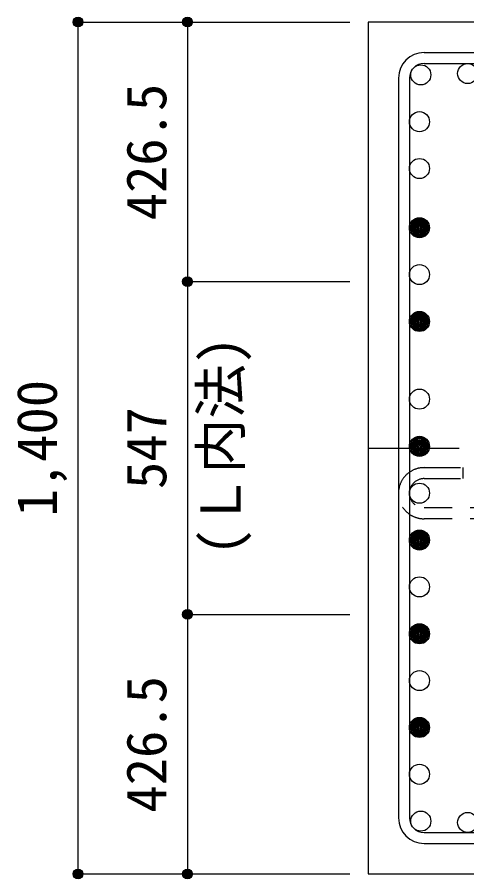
# Model space of a CAD drawing. Units: millimetres at full size, sheet at 1:30. Extents: x -5973 to 5954, y -4195 to 4201.
# Drawn here: x -725 to 15, y -2450 to -1034 of the extents above; entities that cross this region are included whole.
import ezdxf
from ezdxf.enums import TextEntityAlignment as Align

# ---------------------------------------------------------------- set-up
doc = ezdxf.new("R2010")
doc.units = ezdxf.units.MM
doc.header["$LTSCALE"] = 30
doc.header["$PDMODE"] = 32
doc.header["$PDSIZE"] = 15
doc.linetypes.add('CHAIN1', pattern=[8, 5, -1, 1, -1])
doc.linetypes.add('DASHED2', pattern=[3, 2, -1])
for name, color, linetype in [('0-1_躯体線', 2, 'Continuous'), ('0-3_立上り筋', 4, 'Continuous'), ('0-4_フープ筋', 7, 'Continuous'), ('0-7_文字', 4, 'Continuous'), ('0-C', 7, 'DASHED2'), ('0-D_寸法', 4, 'Continuous')]:
    doc.layers.add(name, color=color, linetype=linetype)
doc.styles.add('ＭＳ ゴシック', font='')
doc.styles.get('ＭＳ ゴシック').set_extended_font_data('MS Gothic')

msp = doc.modelspace()

# ---------------------------------------------------------------- linework, layer by layer
at = {"layer": '0-1_躯体線'}
for p, q in [((-147.56, -1042.16), (-147.56, -2442.16)), ((1652.44, -1042.16), (-147.56, -1042.16)), ((-147.56, -2442.16), (113.94, -2442.16))]:
    msp.add_line(p, q, dxfattribs=at)
at = {"layer": '0-3_立上り筋', "color": 3}
for centre in [(-60.87, -1128.86), (16.13, -1126.66), (-63.06, -1205.86), (-63.06, -1282.86), (-63.06, -1380.16), (-63.06, -1457.16), (-63.06, -1534.16), (-63.06, -1661.81), (-63.06, -1739.47), (-63.06, -1816.47), (-63.06, -1893.47), (-63.06, -1970.47), (-63.06, -2047.47), (-63.06, -2124.47), (-63.06, -2201.47), (-63.06, -2278.47), (-60.87, -2355.47), (16.13, -2357.66)]:
    msp.add_circle(centre, 16.5, dxfattribs=at)
at = {"layer": '0-3_立上り筋'}
for centre, radius in [((-63.06, -1380.16), 14.85), ((-63.06, -1380.16), 13.2), ((-63.06, -1380.16), 11.55), ((-63.06, -1380.16), 9.9), ((-63.06, -1380.16), 8.25), ((-63.06, -1380.16), 6.6), ((-63.06, -1380.16), 4.95), ((-63.06, -1380.16), 3.3), ((-63.06, -1380.16), 1.65), ((-63.06, -1534.16), 14.85), ((-63.06, -1534.16), 13.2), ((-63.06, -1534.16), 11.55), ((-63.06, -1534.16), 9.9), ((-63.06, -1534.16), 8.25), ((-63.06, -1534.16), 6.6), ((-63.06, -1534.16), 4.95), ((-63.06, -1534.16), 3.3), ((-63.06, -1534.16), 1.65), ((-63.06, -1739.47), 14.85), ((-63.06, -1739.47), 13.2), ((-63.06, -1739.47), 11.55), ((-63.06, -1739.47), 9.9), ((-63.06, -1739.47), 8.25), ((-63.06, -1739.47), 6.6), ((-63.06, -1739.47), 4.95), ((-63.06, -1739.47), 3.3), ((-63.06, -1739.47), 1.65), ((-63.06, -1893.47), 14.85), ((-63.06, -1893.47), 13.2), ((-63.06, -1893.47), 11.55), ((-63.06, -1893.47), 9.9), ((-63.06, -1893.47), 8.25), ((-63.06, -1893.47), 6.6), ((-63.06, -1893.47), 4.95), ((-63.06, -1893.47), 3.3), ((-63.06, -1893.47), 1.65), ((-63.06, -2047.47), 14.85), ((-63.06, -2047.47), 13.2), ((-63.06, -2047.47), 11.55), ((-63.06, -2047.47), 9.9), ((-63.06, -2047.47), 8.25), ((-63.06, -2047.47), 6.6), ((-63.06, -2047.47), 4.95), ((-63.06, -2047.47), 3.3), ((-63.06, -2047.47), 1.65), ((-63.06, -2201.47), 14.85), ((-63.06, -2201.47), 13.2), ((-63.06, -2201.47), 11.55), ((-63.06, -2201.47), 9.9), ((-63.06, -2201.47), 8.25), ((-63.06, -2201.47), 6.6), ((-63.06, -2201.47), 4.95), ((-63.06, -2201.47), 3.3), ((-63.06, -2201.47), 1.65)]:
    msp.add_circle(centre, radius, dxfattribs=at)
at = {"layer": '0-4_フープ筋'}
for p, q in [((-55.56, -1092.16), (1160.44, -1092.16)), ((-55.56, -1110.16), (1160.44, -1110.16)), ((-97.56, -1134.16), (-97.56, -2350.16)), ((-79.56, -1134.16), (-79.56, -2350.16)), ((-55.56, -2374.16), (1160.44, -2374.16)), ((-55.56, -2392.16), (1160.44, -2392.16))]:
    msp.add_line(p, q, dxfattribs=at)
for centre, radius, start, end in [((-55.56, -1134.16), 42, 90, 180), ((-55.56, -1134.16), 24, 90, 180), ((-55.56, -2350.16), 42, 180, 270), ((-55.56, -2350.16), 24, 180, 270)]:
    msp.add_arc(centre, radius, start, end, dxfattribs=at)
at = {"layer": '0-C'}
for p, q in [((-55.56, -1774.47), (8.44, -1774.47)), ((8.44, -1774.47), (8.44, -1792.47)), ((-55.56, -1792.47), (8.44, -1792.47)), ((1160.44, -1840.47), (-55.56, -1840.47)), ((1160.44, -1858.47), (-55.56, -1858.47))]:
    msp.add_line(p, q, dxfattribs=at)
for radius in [42, 24]:
    msp.add_arc((-55.56, -1816.47), radius, 90, 270, dxfattribs=at)
at = {"layer": '0-D_寸法'}
for p, q in [((-624.6, -1042.16), (-444.6, -1042.16)), ((-624.6, -1042.16), (-444.6, -1042.16)), ((-624.6, -2442.16), (-624.6, -1042.16)), ((-444.6, -1042.16), (-444.6, -1468.66)), ((-444.6, -1042.16), (-177.56, -1042.16)), ((-444.6, -1468.66), (-177.56, -1468.66)), ((-444.6, -1468.66), (-444.6, -2015.66)), ((-444.6, -2015.66), (-177.56, -2015.66)), ((-444.6, -2015.66), (-444.6, -2442.16)), ((-624.6, -2442.16), (-444.6, -2442.16)), ((-444.6, -2442.16), (-177.56, -2442.16)), ((-444.6, -2442.16), (-177.56, -2442.16))]:
    msp.add_line(p, q, dxfattribs=at)
at = {"layer": '0-D_寸法', "linetype": 'CHAIN1'}
msp.add_line((-147.56, -1742.16), (1252.44, -1742.16), dxfattribs=at)
at = {"layer": '0-D_寸法'}
for centre, radius in [((-624.6, -1042.16), 8), ((-624.6, -1042.16), 7.2), ((-624.6, -1042.16), 6.4), ((-624.6, -1042.16), 5.6), ((-624.6, -1042.16), 4.8), ((-624.6, -1042.16), 4), ((-624.6, -1042.16), 3.2), ((-624.6, -1042.16), 2.4), ((-624.6, -1042.16), 1.6), ((-624.6, -1042.16), 0.8), ((-444.6, -1042.16), 8), ((-444.6, -1042.16), 7.2), ((-444.6, -1042.16), 6.4), ((-444.6, -1042.16), 5.6), ((-444.6, -1042.16), 4.8), ((-444.6, -1042.16), 4), ((-444.6, -1042.16), 3.2), ((-444.6, -1042.16), 2.4), ((-444.6, -1042.16), 1.6), ((-444.6, -1042.16), 0.8), ((-444.6, -1468.66), 8), ((-444.6, -1468.66), 7.2), ((-444.6, -1468.66), 6.4), ((-444.6, -1468.66), 5.6), ((-444.6, -1468.66), 4.8), ((-444.6, -1468.66), 4), ((-444.6, -1468.66), 3.2), ((-444.6, -1468.66), 2.4), ((-444.6, -1468.66), 1.6), ((-444.6, -1468.66), 0.8), ((-444.6, -2015.66), 8), ((-444.6, -2015.66), 7.2), ((-444.6, -2015.66), 6.4), ((-444.6, -2015.66), 5.6), ((-444.6, -2015.66), 4.8), ((-444.6, -2015.66), 4), ((-444.6, -2015.66), 3.2), ((-444.6, -2015.66), 2.4), ((-444.6, -2015.66), 1.6), ((-444.6, -2015.66), 0.8), ((-624.6, -2442.16), 8), ((-624.6, -2442.16), 7.2), ((-444.6, -2442.16), 8), ((-444.6, -2442.16), 7.2), ((-624.6, -2442.16), 6.4), ((-624.6, -2442.16), 5.6), ((-624.6, -2442.16), 4.8), ((-624.6, -2442.16), 4), ((-624.6, -2442.16), 3.2), ((-624.6, -2442.16), 2.4), ((-624.6, -2442.16), 1.6), ((-624.6, -2442.16), 0.8), ((-444.6, -2442.16), 6.4), ((-444.6, -2442.16), 5.6), ((-444.6, -2442.16), 4.8), ((-444.6, -2442.16), 4), ((-444.6, -2442.16), 3.2), ((-444.6, -2442.16), 2.4), ((-444.6, -2442.16), 1.6), ((-444.6, -2442.16), 0.8)]:
    msp.add_circle(centre, radius, dxfattribs=at)
at = {"layer": '0-D_寸法', "color": 7}
for p in [(-624.6, -1042.16), (-444.6, -1042.16), (-444.6, -1042.16), (-444.6, -1468.66), (-444.6, -1468.66), (-444.6, -2015.66), (-444.6, -2015.66), (-624.6, -2442.16), (-444.6, -2442.16), (-444.6, -2442.16)]:
    msp.add_point(p, dxfattribs=at)

# ---------------------------------------------------------------- texts
at = {"layer": '0-7_文字', "style": 'ＭＳ ゴシック'}
msp.add_text('(Ｌ内法)', height=65.98, rotation=90, dxfattribs=at).set_placement((-337.36, -1918.95), align=Align.BOTTOM_LEFT)
at = {"layer": '0-D_寸法', "style": 'ＭＳ ゴシック'}
for s, p in [('426.5', (-459.6, -1367.91)), ('1,400', (-639.6, -1854.66)), ('547', (-459.6, -1809.66)), ('426.5', (-459.6, -2341.41))]:
    msp.add_text(s, height=65.98, rotation=90, dxfattribs=at).set_placement(p, align=Align.BOTTOM_LEFT)

doc.saveas('drawing.dxf')
